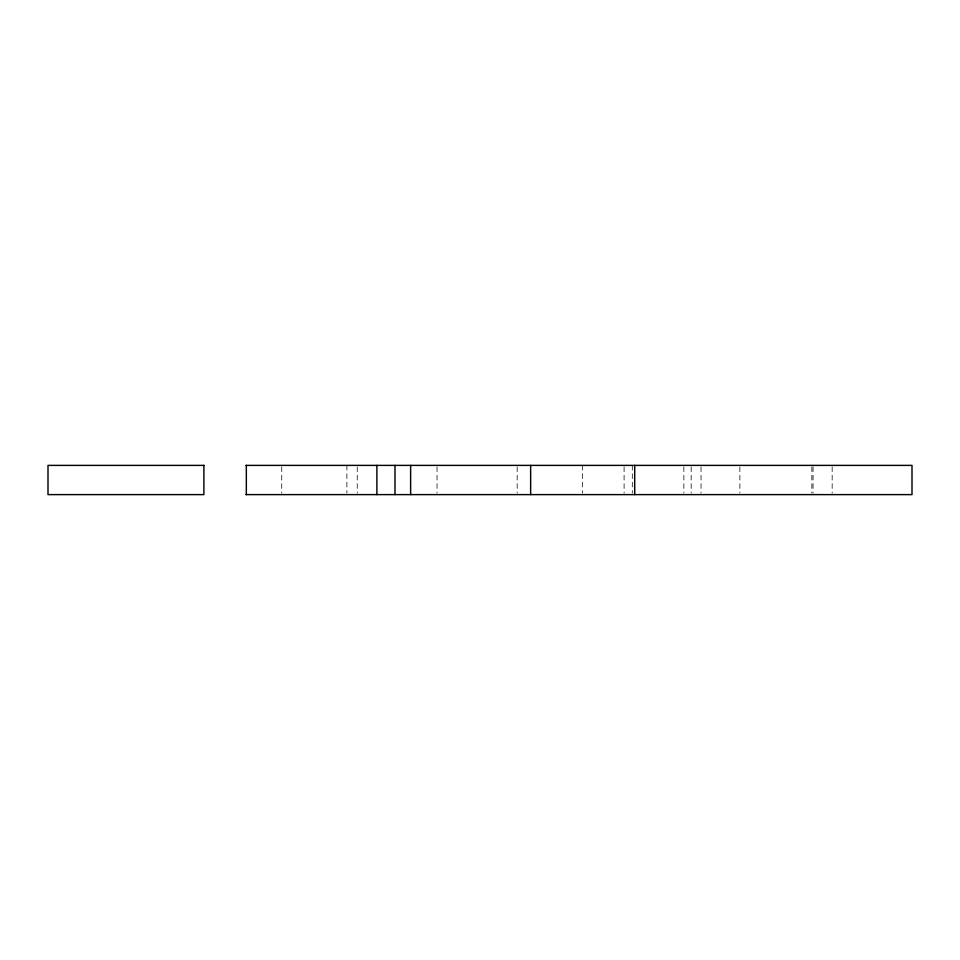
<?xml version="1.0" encoding="UTF-8"?>
<svg xmlns="http://www.w3.org/2000/svg" width="960" height="960" viewBox="0 0 960 960"><rect width="100%" height="100%" fill="white"/><g stroke="black" fill="none" stroke-linecap="round" stroke-linejoin="round"><path stroke-width="0.72" stroke-dasharray="4.8 3.6" d="M832.164 466.848L832.164 493.152M813.048 466.848L813.048 493.152M811.848 466.848L811.848 493.152M739.884 466.848L739.884 493.152M701.04 466.848L701.04 493.152M691.176 466.848L691.176 493.152M683.856 466.848L683.856 493.152M632.316 465.384L632.316 493.152M624.096 466.848L624.096 493.152M582.552 465.384L582.552 493.152M517.176 466.848L517.176 493.152M437.028 466.848L437.028 493.152M357.24 466.848L357.24 493.152M346.896 465.384L346.896 493.152M281.748 466.848L281.748 493.152"/><path stroke-width="1.44" d="M245.988 465.384L912 465.384L912 494.616L245.988 494.616M634.704 465.384L634.704 494.616M530.64 465.384L530.64 494.616M410.628 465.384L410.628 494.616M394.992 465.384L394.992 494.616M376.896 465.384L376.896 494.616M246.336 465.384L246.336 494.616M203.892 465.384L48 465.384L48 494.616L203.892 494.616L203.892 465.384"/></g></svg>
